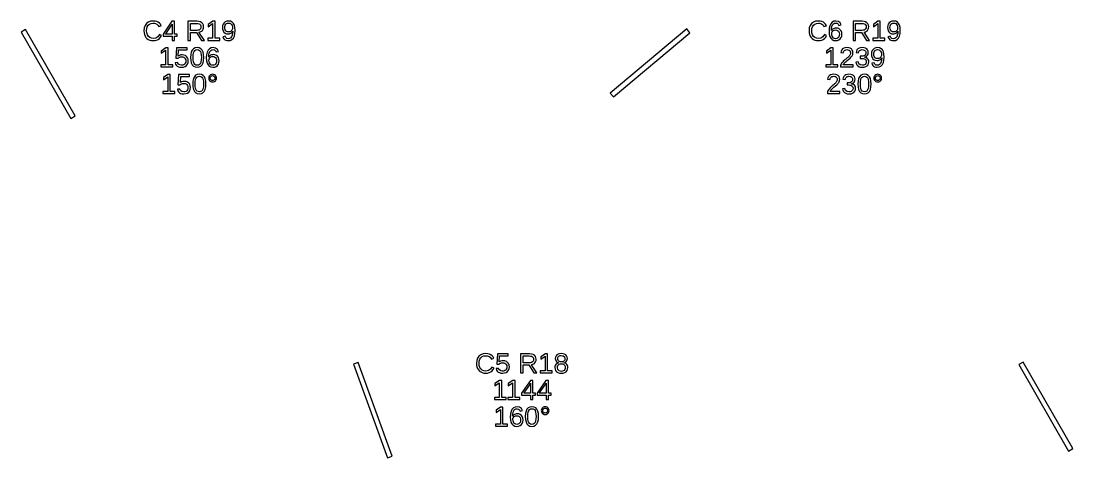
# Model space of a CAD drawing. Extents: x 194 to 2890, y 45 to 1503.
# Drawn here: x 523.4 to 839.6, y 246.6 to 377.9 of the extents above; entities that cross this region are included whole.
import ezdxf

# ---------------------------------------------------------------- set-up
doc = ezdxf.new("R2010")
doc.units = 0
doc.layers.get('0').update_dxf_attribs({"linetype": 'CONTINUOUS'})

msp = doc.modelspace()

# ---------------------------------------------------------------- linework, layer by layer
for points in [[(563.632, 372.093), (564.128, 372.222), (564.578, 372.437), (564.973, 372.734), (565.305, 373.109), (565.573, 373.564), (564.938, 373.881), (564.467, 373.219), (563.864, 372.821), (563.127, 372.689), (562.544, 372.76), (562.047, 372.974), (561.636, 373.33), (561.33, 373.803), (561.146, 374.368), (561.085, 375.024), (561.144, 375.685), (561.32, 376.244), (561.614, 376.703), (562.013, 377.043), (562.507, 377.247), (563.095, 377.315), (563.481, 377.286), (563.83, 377.198), (564.143, 377.051), (564.41, 376.848), (564.624, 376.593), (564.783, 376.286), (565.52, 376.53), (565.291, 376.961), (564.99, 377.315), (564.617, 377.592), (564.174, 377.791), (563.664, 377.91), (563.087, 377.95), (562.277, 377.863), (561.593, 377.604), (561.036, 377.173), (560.625, 376.589), (560.378, 375.873), (560.296, 375.024), (560.332, 374.441), (560.443, 373.913), (560.627, 373.44), (560.882, 373.028), (561.203, 372.685), (561.591, 372.41), (562.039, 372.21), (562.539, 372.09), (563.091, 372.05)], [(569.475, 373.429), (570.281, 373.429), (570.281, 374.007), (569.475, 374.007), (569.475, 377.864), (568.706, 377.864), (566.082, 373.999), (566.082, 373.429), (568.783, 373.429), (568.783, 372.132), (569.475, 372.132)], [(566.757, 374.007), (566.822, 374.089), (567.042, 374.39), (568.511, 376.554), (568.552, 376.618), (568.605, 376.708), (568.669, 376.823), (568.729, 376.932), (568.767, 377.004), (568.783, 377.038), (568.783, 374.007)], [(574.301, 374.512), (576.087, 374.512), (577.576, 372.132), (578.472, 372.132), (576.844, 374.601), (577.249, 374.713), (577.592, 374.896), (577.871, 375.151), (578.078, 375.463), (578.202, 375.821), (578.244, 376.225), (578.185, 376.702), (578.009, 377.104), (577.717, 377.431), (577.316, 377.672), (576.818, 377.816), (576.221, 377.864), (573.524, 377.864), (573.524, 372.132), (574.301, 372.132)], [(574.301, 375.126), (574.301, 377.242), (576.144, 377.242), (576.537, 377.213), (576.863, 377.125), (577.123, 376.979), (577.311, 376.778), (577.425, 376.524), (577.462, 376.217), (577.425, 375.898), (577.313, 375.63), (577.127, 375.413), (576.872, 375.254), (576.555, 375.158), (576.177, 375.126)], [(583.086, 372.754), (581.69, 372.754), (581.69, 377.864), (581.015, 377.864), (579.66, 376.933), (579.66, 376.241), (580.954, 377.165), (580.954, 372.754), (579.493, 372.754), (579.493, 372.132), (583.086, 372.132)], [(586.271, 372.138), (586.783, 372.403), (587.193, 372.844), (587.493, 373.448), (587.673, 374.205), (587.733, 375.114), (587.678, 375.981), (587.514, 376.691), (587.24, 377.242), (586.861, 377.635), (586.378, 377.871), (585.792, 377.95), (585.236, 377.893), (584.768, 377.721), (584.388, 377.435), (584.108, 377.049), (583.94, 376.578), (583.884, 376.021), (583.935, 375.476), (584.09, 375.009), (584.347, 374.618), (584.691, 374.324), (585.103, 374.147), (585.584, 374.089), (585.89, 374.113), (586.179, 374.187), (586.451, 374.31), (586.688, 374.474), (586.874, 374.67), (587.008, 374.898), (586.961, 374.23), (586.84, 373.672), (586.646, 373.226), (586.384, 372.901), (586.059, 372.705), (585.67, 372.64), (585.229, 372.72), (584.907, 372.958), (584.701, 373.356), (584.002, 373.246), (584.144, 372.865), (584.337, 372.56), (584.581, 372.333), (584.881, 372.176), (585.24, 372.082), (585.658, 372.05)], [(585.436, 374.707), (585.161, 374.828), (584.933, 375.03), (584.764, 375.302), (584.662, 375.633), (584.628, 376.021), (584.662, 376.403), (584.764, 376.727), (584.933, 376.996), (585.162, 377.196), (585.44, 377.316), (585.767, 377.356), (586.099, 377.309), (586.382, 377.169), (586.618, 376.935), (586.794, 376.624), (586.9, 376.253), (586.935, 375.822), (586.918, 375.605), (586.866, 375.404), (586.778, 375.22), (586.661, 375.057), (586.518, 374.92), (586.349, 374.811), (586.163, 374.731), (585.966, 374.682), (585.759, 374.666)], [(763.632, 372.093), (764.128, 372.222), (764.578, 372.437), (764.973, 372.734), (765.305, 373.109), (765.573, 373.564), (764.938, 373.881), (764.467, 373.219), (763.864, 372.821), (763.127, 372.689), (762.544, 372.76), (762.047, 372.974), (761.636, 373.33), (761.33, 373.803), (761.146, 374.368), (761.085, 375.024), (761.144, 375.685), (761.32, 376.244), (761.614, 376.703), (762.013, 377.043), (762.507, 377.247), (763.095, 377.315), (763.481, 377.286), (763.83, 377.198), (764.143, 377.051), (764.41, 376.848), (764.624, 376.593), (764.783, 376.286), (765.52, 376.53), (765.291, 376.961), (764.99, 377.315), (764.617, 377.592), (764.174, 377.791), (763.664, 377.91), (763.087, 377.95), (762.277, 377.863), (761.593, 377.604), (761.036, 377.173), (760.625, 376.589), (760.378, 375.873), (760.296, 375.024), (760.332, 374.441), (760.443, 373.913), (760.627, 373.44), (760.882, 373.028), (761.203, 372.685), (761.591, 372.41), (762.039, 372.21), (762.539, 372.09), (763.091, 372.05)], [(768.844, 372.108), (769.296, 372.283), (769.666, 372.575), (769.94, 372.967), (770.104, 373.445), (770.159, 374.007), (770.107, 374.528), (769.952, 374.973), (769.693, 375.342), (769.346, 375.618), (768.926, 375.783), (768.433, 375.838), (768.133, 375.817), (767.857, 375.752), (767.603, 375.645), (767.38, 375.496), (767.193, 375.309), (767.042, 375.081), (767.08, 375.761), (767.195, 376.325), (767.386, 376.772), (767.646, 377.096), (767.97, 377.291), (768.356, 377.356), (768.785, 377.278), (769.099, 377.045), (769.3, 376.656), (770, 376.782), (769.668, 377.431), (769.123, 377.82), (768.364, 377.95), (767.758, 377.861), (767.252, 377.595), (766.847, 377.152), (766.551, 376.544), (766.373, 375.782), (766.314, 374.866), (766.371, 374.022), (766.542, 373.323), (766.826, 372.77), (767.219, 372.37), (767.712, 372.13), (768.307, 372.05)], [(774.301, 374.512), (776.087, 374.512), (777.576, 372.132), (778.472, 372.132), (776.844, 374.601), (777.249, 374.713), (777.592, 374.896), (777.871, 375.151), (778.078, 375.463), (778.202, 375.821), (778.244, 376.225), (778.185, 376.702), (778.009, 377.104), (777.717, 377.431), (777.316, 377.672), (776.818, 377.816), (776.221, 377.864), (773.524, 377.864), (773.524, 372.132), (774.301, 372.132)], [(774.301, 375.126), (774.301, 377.242), (776.144, 377.242), (776.537, 377.213), (776.863, 377.125), (777.123, 376.979), (777.311, 376.778), (777.425, 376.524), (777.462, 376.217), (777.425, 375.898), (777.313, 375.63), (777.127, 375.413), (776.872, 375.254), (776.555, 375.158), (776.177, 375.126)], [(783.086, 372.754), (781.69, 372.754), (781.69, 377.864), (781.015, 377.864), (779.66, 376.933), (779.66, 376.241), (780.954, 377.165), (780.954, 372.754), (779.493, 372.754), (779.493, 372.132), (783.086, 372.132)], [(786.271, 372.138), (786.783, 372.403), (787.193, 372.844), (787.493, 373.448), (787.673, 374.205), (787.733, 375.114), (787.678, 375.981), (787.514, 376.691), (787.24, 377.242), (786.861, 377.635), (786.378, 377.871), (785.792, 377.95), (785.236, 377.893), (784.768, 377.721), (784.388, 377.435), (784.108, 377.049), (783.94, 376.578), (783.884, 376.021), (783.935, 375.476), (784.09, 375.009), (784.347, 374.618), (784.691, 374.324), (785.103, 374.147), (785.584, 374.089), (785.89, 374.113), (786.179, 374.187), (786.451, 374.31), (786.688, 374.474), (786.874, 374.67), (787.008, 374.898), (786.961, 374.23), (786.84, 373.672), (786.646, 373.226), (786.384, 372.901), (786.059, 372.705), (785.67, 372.64), (785.229, 372.72), (784.907, 372.958), (784.701, 373.356), (784.002, 373.246), (784.144, 372.865), (784.337, 372.56), (784.581, 372.333), (784.881, 372.176), (785.24, 372.082), (785.658, 372.05)], [(785.436, 374.707), (785.161, 374.828), (784.933, 375.03), (784.764, 375.302), (784.662, 375.633), (784.628, 376.021), (784.662, 376.403), (784.764, 376.727), (784.933, 376.996), (785.162, 377.196), (785.44, 377.316), (785.767, 377.356), (786.099, 377.309), (786.382, 377.169), (786.618, 376.935), (786.794, 376.624), (786.9, 376.253), (786.935, 375.822), (786.918, 375.605), (786.866, 375.404), (786.778, 375.22), (786.661, 375.057), (786.518, 374.92), (786.349, 374.811), (786.163, 374.731), (785.966, 374.682), (785.759, 374.666)], [(539.65, 349.394), (524.65, 375.375), (523.35, 374.625), (538.35, 348.644)], [(724.482, 374.425), (723.518, 375.575), (700.537, 356.291), (701.501, 355.142)], [(767.962, 372.687), (767.682, 372.828), (767.443, 373.063), (767.261, 373.372), (767.152, 373.734), (767.115, 374.15), (767.15, 374.474), (767.255, 374.749), (767.431, 374.974), (767.663, 375.14), (767.939, 375.239), (768.259, 375.273), (768.595, 375.235), (768.879, 375.122), (769.109, 374.935), (769.278, 374.678), (769.38, 374.358), (769.414, 373.975), (769.381, 373.589), (769.28, 373.263), (769.113, 372.996), (768.887, 372.798), (768.61, 372.68), (768.283, 372.64)], [(568.958, 364.754), (567.563, 364.754), (567.563, 369.864), (566.887, 369.864), (565.532, 368.933), (565.532, 368.241), (566.826, 369.165), (566.826, 364.754), (565.366, 364.754), (565.366, 364.132), (568.958, 364.132)], [(572.207, 364.108), (572.705, 364.282), (573.111, 364.571), (573.41, 364.961), (573.59, 365.437), (573.65, 365.999), (573.594, 366.497), (573.427, 366.929), (573.147, 367.293), (572.774, 367.569), (572.325, 367.734), (571.799, 367.789), (571.352, 367.749), (570.958, 367.627), (570.615, 367.423), (570.724, 369.242), (573.316, 369.242), (573.316, 369.864), (570.057, 369.864), (569.866, 366.78), (570.582, 366.78), (570.753, 366.915), (570.924, 367.021), (571.095, 367.098), (571.27, 367.15), (571.455, 367.181), (571.648, 367.191), (572.002, 367.154), (572.304, 367.043), (572.553, 366.858), (572.74, 366.612), (572.852, 366.321), (572.889, 365.983), (572.852, 365.597), (572.741, 365.271), (572.555, 365.004), (572.304, 364.806), (571.997, 364.688), (571.632, 364.648), (571.073, 364.743), (570.675, 365.026), (570.44, 365.499), (569.699, 365.413), (569.826, 365.006), (570.034, 364.668), (570.322, 364.4), (570.684, 364.206), (571.115, 364.089), (571.615, 364.05)], [(576.913, 364.134), (577.411, 364.387), (577.802, 364.807), (578.084, 365.387), (578.252, 366.118), (578.309, 367), (578.255, 367.894), (578.094, 368.629), (577.827, 369.205), (577.446, 369.619), (576.948, 369.867), (576.331, 369.95), (575.699, 369.868), (575.191, 369.623), (574.808, 369.213), (574.54, 368.64), (574.379, 367.902), (574.326, 367), (574.381, 366.114), (574.546, 365.382), (574.822, 364.803), (575.208, 364.385), (575.703, 364.134), (576.307, 364.05)], [(575.92, 364.711), (575.604, 364.9), (575.365, 365.214), (575.199, 365.664), (575.099, 366.259), (575.066, 367), (575.099, 367.759), (575.197, 368.362), (575.361, 368.806), (575.6, 369.112), (575.923, 369.295), (576.331, 369.356), (576.729, 369.294), (577.045, 369.108), (577.277, 368.798), (577.437, 368.351), (577.532, 367.751), (577.564, 367), (577.531, 366.271), (577.43, 365.68), (577.263, 365.226), (577.024, 364.905), (576.708, 364.712), (576.315, 364.648)], [(581.588, 364.108), (582.041, 364.283), (582.41, 364.575), (582.684, 364.967), (582.848, 365.445), (582.903, 366.007), (582.851, 366.528), (582.696, 366.973), (582.437, 367.342), (582.09, 367.618), (581.67, 367.783), (581.178, 367.838), (580.877, 367.817), (580.601, 367.752), (580.348, 367.645), (580.124, 367.496), (579.937, 367.309), (579.786, 367.081), (579.824, 367.761), (579.939, 368.325), (580.13, 368.772), (580.39, 369.096), (580.714, 369.291), (581.1, 369.356), (581.529, 369.278), (581.843, 369.045), (582.044, 368.656), (582.744, 368.782), (582.412, 369.431), (581.867, 369.82), (581.108, 369.95), (580.502, 369.861), (579.996, 369.595), (579.591, 369.152), (579.295, 368.544), (579.117, 367.782), (579.058, 366.866), (579.115, 366.022), (579.286, 365.323), (579.57, 364.77), (579.963, 364.37), (580.456, 364.13), (581.051, 364.05)], [(580.706, 364.687), (580.426, 364.828), (580.187, 365.063), (580.005, 365.372), (579.896, 365.734), (579.859, 366.15), (579.894, 366.474), (579.999, 366.749), (580.175, 366.974), (580.407, 367.14), (580.683, 367.239), (581.003, 367.273), (581.339, 367.235), (581.623, 367.122), (581.853, 366.935), (582.023, 366.678), (582.124, 366.358), (582.158, 365.975), (582.125, 365.589), (582.024, 365.263), (581.857, 364.996), (581.631, 364.798), (581.354, 364.68), (581.027, 364.64)], [(768.958, 364.754), (767.563, 364.754), (767.563, 369.864), (766.887, 369.864), (765.532, 368.933), (765.532, 368.241), (766.826, 369.165), (766.826, 364.754), (765.366, 364.754), (765.366, 364.132), (768.958, 364.132)], [(773.581, 364.754), (770.59, 364.754), (770.689, 364.946), (770.822, 365.144), (770.989, 365.346), (771.195, 365.559), (771.443, 365.789), (771.733, 366.036), (772.239, 366.457), (772.623, 366.797), (772.885, 367.057), (773.069, 367.277), (773.22, 367.496), (773.339, 367.716), (773.423, 367.936), (773.474, 368.157), (773.491, 368.379), (773.439, 368.843), (773.284, 369.23), (773.025, 369.541), (772.67, 369.768), (772.226, 369.904), (771.693, 369.95), (771.198, 369.905), (770.768, 369.769), (770.401, 369.543), (770.113, 369.24), (769.918, 368.876), (769.817, 368.448), (770.566, 368.379), (770.629, 368.663), (770.747, 368.901), (770.922, 369.093), (771.142, 369.235), (771.399, 369.319), (771.693, 369.348), (771.997, 369.319), (772.253, 369.232), (772.462, 369.087), (772.615, 368.89), (772.708, 368.646), (772.738, 368.355), (772.721, 368.13), (772.667, 367.921), (772.578, 367.728), (772.459, 367.547), (772.319, 367.37), (772.157, 367.199), (771.976, 367.031), (771.781, 366.863), (771.573, 366.695), (771.356, 366.522), (771.139, 366.34), (770.92, 366.148), (770.703, 365.943), (770.494, 365.724), (770.291, 365.488), (770.102, 365.233), (769.933, 364.953), (769.785, 364.648), (769.785, 364.132), (773.581, 364.132)], [(776.899, 364.099), (777.379, 364.244), (777.764, 364.486), (778.044, 364.816), (778.212, 365.225), (778.268, 365.714), (778.228, 366.06), (778.109, 366.363), (777.91, 366.626), (777.64, 366.835), (777.306, 366.978), (776.909, 367.057), (776.909, 367.073), (777.269, 367.179), (777.566, 367.335), (777.802, 367.539), (777.973, 367.791), (778.075, 368.089), (778.109, 368.432), (778.056, 368.875), (777.897, 369.247), (777.631, 369.549), (777.27, 369.772), (776.823, 369.905), (776.291, 369.95), (775.796, 369.906), (775.366, 369.774), (774.999, 369.555), (774.711, 369.258), (774.516, 368.892), (774.415, 368.457), (775.151, 368.4), (775.212, 368.678), (775.328, 368.911), (775.499, 369.099), (775.719, 369.237), (775.98, 369.32), (776.283, 369.348), (776.609, 369.318), (776.877, 369.229), (777.086, 369.081), (777.236, 368.882), (777.327, 368.64), (777.357, 368.355), (777.32, 368.068), (777.209, 367.826), (777.025, 367.629), (776.774, 367.483), (776.463, 367.395), (776.091, 367.366), (775.693, 367.366), (775.693, 366.731), (776.108, 366.731), (776.525, 366.702), (776.872, 366.615), (777.147, 366.469), (777.347, 366.271), (777.467, 366.028), (777.507, 365.739), (777.472, 365.41), (777.367, 365.14), (777.192, 364.929), (776.955, 364.778), (776.666, 364.687), (776.323, 364.656), (775.694, 364.769), (775.278, 365.108), (775.074, 365.674), (774.317, 365.604), (774.429, 365.134), (774.635, 364.746), (774.934, 364.443), (775.319, 364.225), (775.782, 364.094), (776.323, 364.05)], [(781.413, 364.138), (781.925, 364.403), (782.335, 364.844), (782.635, 365.448), (782.814, 366.205), (782.874, 367.114), (782.82, 367.981), (782.655, 368.691), (782.382, 369.242), (782.002, 369.635), (781.519, 369.871), (780.933, 369.95), (780.378, 369.893), (779.91, 369.721), (779.53, 369.435), (779.249, 369.049), (779.081, 368.578), (779.025, 368.021), (779.077, 367.476), (779.231, 367.009), (779.489, 366.618), (779.833, 366.324), (780.245, 366.147), (780.726, 366.089), (781.032, 366.113), (781.321, 366.187), (781.593, 366.31), (781.83, 366.474), (782.016, 366.67), (782.15, 366.898), (782.103, 366.23), (781.982, 365.672), (781.788, 365.226), (781.526, 364.901), (781.2, 364.705), (780.811, 364.64), (780.371, 364.72), (780.048, 364.958), (779.843, 365.356), (779.143, 365.246), (779.285, 364.865), (779.479, 364.56), (779.723, 364.333), (780.022, 364.176), (780.381, 364.082), (780.799, 364.05)], [(780.578, 366.707), (780.302, 366.828), (780.075, 367.03), (779.905, 367.302), (779.804, 367.633), (779.77, 368.021), (779.804, 368.403), (779.905, 368.727), (780.075, 368.996), (780.303, 369.196), (780.581, 369.316), (780.909, 369.356), (781.24, 369.309), (781.524, 369.169), (781.759, 368.935), (781.936, 368.624), (782.041, 368.253), (782.077, 367.822), (782.059, 367.605), (782.007, 367.404), (781.92, 367.22), (781.803, 367.057), (781.66, 366.92), (781.491, 366.811), (781.304, 366.731), (781.107, 366.682), (780.901, 366.666)], [(569.609, 356.754), (568.214, 356.754), (568.214, 361.864), (567.538, 361.864), (566.183, 360.933), (566.183, 360.241), (567.477, 361.165), (567.477, 356.754), (566.017, 356.754), (566.017, 356.132), (569.609, 356.132)], [(572.858, 356.108), (573.356, 356.282), (573.762, 356.571), (574.061, 356.961), (574.241, 357.437), (574.301, 357.999), (574.245, 358.497), (574.078, 358.929), (573.798, 359.293), (573.425, 359.569), (572.976, 359.734), (572.45, 359.789), (572.003, 359.749), (571.609, 359.627), (571.266, 359.423), (571.375, 361.242), (573.967, 361.242), (573.967, 361.864), (570.708, 361.864), (570.517, 358.78), (571.233, 358.78), (571.404, 358.915), (571.575, 359.021), (571.746, 359.098), (571.921, 359.15), (572.106, 359.181), (572.299, 359.191), (572.653, 359.154), (572.955, 359.043), (573.204, 358.858), (573.391, 358.612), (573.503, 358.321), (573.54, 357.983), (573.503, 357.597), (573.392, 357.271), (573.206, 357.004), (572.955, 356.806), (572.648, 356.688), (572.283, 356.648), (571.724, 356.743), (571.326, 357.026), (571.091, 357.499), (570.35, 357.413), (570.477, 357.006), (570.685, 356.668), (570.973, 356.4), (571.335, 356.206), (571.766, 356.089), (572.266, 356.05)], [(577.564, 356.134), (578.062, 356.387), (578.453, 356.807), (578.735, 357.387), (578.904, 358.118), (578.96, 359), (578.906, 359.894), (578.746, 360.629), (578.478, 361.205), (578.097, 361.619), (577.599, 361.867), (576.982, 361.95), (576.35, 361.868), (575.842, 361.623), (575.459, 361.213), (575.191, 360.64), (575.03, 359.902), (574.977, 359), (575.032, 358.114), (575.197, 357.382), (575.473, 356.803), (575.859, 356.385), (576.354, 356.134), (576.958, 356.05)], [(576.571, 356.711), (576.255, 356.9), (576.016, 357.214), (575.85, 357.664), (575.75, 358.259), (575.717, 359), (575.75, 359.759), (575.848, 360.362), (576.012, 360.806), (576.251, 361.112), (576.574, 361.295), (576.982, 361.356), (577.38, 361.294), (577.696, 361.108), (577.928, 360.798), (578.088, 360.351), (578.183, 359.751), (578.215, 359), (578.182, 358.271), (578.081, 357.68), (577.914, 357.226), (577.675, 356.905), (577.359, 356.712), (576.966, 356.648)], [(581.255, 359.668), (581.529, 359.781), (581.774, 359.968), (581.965, 360.21), (582.079, 360.484), (582.117, 360.79), (582.08, 361.097), (581.966, 361.371), (581.778, 361.612), (581.535, 361.8), (581.259, 361.912), (580.95, 361.95), (580.641, 361.912), (580.365, 361.798), (580.122, 361.608), (579.933, 361.365), (579.82, 361.093), (579.782, 360.79), (579.82, 360.488), (579.935, 360.215), (580.126, 359.972), (580.37, 359.783), (580.645, 359.669), (580.95, 359.631)], [(580.761, 360.082), (580.591, 360.154), (580.439, 360.274), (580.32, 360.427), (580.249, 360.599), (580.226, 360.79), (580.249, 360.981), (580.319, 361.154), (580.435, 361.307), (580.585, 361.427), (580.757, 361.499), (580.95, 361.523), (581.143, 361.499), (581.314, 361.429), (581.464, 361.311), (581.581, 361.159), (581.651, 360.986), (581.674, 360.79), (581.65, 360.597), (581.58, 360.424), (581.462, 360.271), (581.311, 360.153), (581.14, 360.082), (580.95, 360.058)], [(769.597, 356.754), (766.607, 356.754), (766.705, 356.946), (766.838, 357.144), (767.005, 357.346), (767.211, 357.559), (767.459, 357.789), (767.75, 358.036), (768.256, 358.457), (768.64, 358.797), (768.901, 359.057), (769.086, 359.277), (769.237, 359.496), (769.355, 359.716), (769.44, 359.936), (769.491, 360.157), (769.508, 360.379), (769.456, 360.843), (769.301, 361.23), (769.042, 361.541), (768.687, 361.768), (768.242, 361.904), (767.709, 361.95), (767.215, 361.905), (766.784, 361.769), (766.417, 361.543), (766.129, 361.24), (765.935, 360.876), (765.833, 360.448), (766.582, 360.379), (766.645, 360.663), (766.764, 360.901), (766.938, 361.093), (767.159, 361.235), (767.416, 361.319), (767.709, 361.348), (768.013, 361.319), (768.27, 361.232), (768.478, 361.087), (768.632, 360.89), (768.724, 360.646), (768.755, 360.355), (768.737, 360.13), (768.683, 359.921), (768.594, 359.728), (768.476, 359.547), (768.336, 359.37), (768.173, 359.199), (767.992, 359.031), (767.798, 358.863), (767.589, 358.695), (767.373, 358.522), (767.155, 358.34), (766.936, 358.148), (766.72, 357.943), (766.51, 357.724), (766.307, 357.488), (766.118, 357.233), (765.949, 356.953), (765.801, 356.648), (765.801, 356.132), (769.597, 356.132)], [(772.916, 356.099), (773.396, 356.244), (773.78, 356.486), (774.06, 356.816), (774.228, 357.225), (774.285, 357.714), (774.245, 358.06), (774.125, 358.363), (773.926, 358.626), (773.656, 358.835), (773.323, 358.978), (772.926, 359.057), (772.926, 359.073), (773.285, 359.179), (773.583, 359.335), (773.819, 359.539), (773.989, 359.791), (774.092, 360.089), (774.126, 360.432), (774.073, 360.875), (773.913, 361.247), (773.648, 361.549), (773.286, 361.772), (772.839, 361.905), (772.307, 361.95), (771.813, 361.906), (771.382, 361.774), (771.015, 361.555), (770.727, 361.258), (770.533, 360.892), (770.431, 360.457), (771.168, 360.4), (771.228, 360.678), (771.344, 360.911), (771.516, 361.099), (771.736, 361.237), (771.997, 361.32), (772.299, 361.348), (772.625, 361.318), (772.893, 361.229), (773.103, 361.081), (773.253, 360.882), (773.343, 360.64), (773.373, 360.355), (773.336, 360.068), (773.226, 359.826), (773.042, 359.629), (772.79, 359.483), (772.479, 359.395), (772.108, 359.366), (771.709, 359.366), (771.709, 358.731), (772.124, 358.731), (772.542, 358.702), (772.888, 358.615), (773.164, 358.469), (773.364, 358.271), (773.484, 358.028), (773.524, 357.739), (773.489, 357.41), (773.384, 357.14), (773.208, 356.929), (772.972, 356.778), (772.682, 356.687), (772.34, 356.656), (771.711, 356.769), (771.295, 357.108), (771.091, 357.674), (770.334, 357.604), (770.446, 357.134), (770.651, 356.746), (770.95, 356.443), (771.335, 356.225), (771.798, 356.094), (772.34, 356.05)], [(777.564, 356.134), (778.062, 356.387), (778.453, 356.807), (778.735, 357.387), (778.904, 358.118), (778.96, 359), (778.906, 359.894), (778.746, 360.629), (778.478, 361.205), (778.097, 361.619), (777.599, 361.867), (776.982, 361.95), (776.35, 361.868), (775.842, 361.623), (775.459, 361.213), (775.191, 360.64), (775.03, 359.902), (774.977, 359), (775.032, 358.114), (775.197, 357.382), (775.473, 356.803), (775.859, 356.385), (776.354, 356.134), (776.958, 356.05)], [(776.571, 356.711), (776.255, 356.9), (776.016, 357.214), (775.85, 357.664), (775.75, 358.259), (775.717, 359), (775.75, 359.759), (775.848, 360.362), (776.012, 360.806), (776.251, 361.112), (776.574, 361.295), (776.982, 361.356), (777.38, 361.294), (777.696, 361.108), (777.928, 360.798), (778.088, 360.351), (778.183, 359.751), (778.215, 359), (778.182, 358.271), (778.081, 357.68), (777.914, 357.226), (777.675, 356.905), (777.359, 356.712), (776.966, 356.648)], [(781.255, 359.668), (781.529, 359.781), (781.774, 359.968), (781.965, 360.21), (782.079, 360.484), (782.117, 360.79), (782.08, 361.097), (781.966, 361.371), (781.778, 361.612), (781.535, 361.8), (781.259, 361.912), (780.95, 361.95), (780.641, 361.912), (780.365, 361.798), (780.122, 361.608), (779.933, 361.365), (779.82, 361.093), (779.782, 360.79), (779.82, 360.488), (779.935, 360.215), (780.126, 359.972), (780.37, 359.783), (780.645, 359.669), (780.95, 359.631)], [(780.761, 360.082), (780.591, 360.154), (780.439, 360.274), (780.32, 360.427), (780.249, 360.599), (780.226, 360.79), (780.249, 360.981), (780.319, 361.154), (780.435, 361.307), (780.585, 361.427), (780.757, 361.499), (780.95, 361.523), (781.143, 361.499), (781.314, 361.429), (781.464, 361.311), (781.581, 361.159), (781.651, 360.986), (781.674, 360.79), (781.65, 360.597), (781.58, 360.424), (781.462, 360.271), (781.311, 360.153), (781.14, 360.082), (780.95, 360.058)], [(634.965, 247.066), (624.705, 275.257), (623.295, 274.743), (633.556, 246.553)], [(663.632, 272.093), (664.128, 272.222), (664.578, 272.437), (664.973, 272.734), (665.305, 273.109), (665.573, 273.564), (664.938, 273.881), (664.467, 273.219), (663.864, 272.821), (663.127, 272.689), (662.544, 272.76), (662.047, 272.974), (661.636, 273.33), (661.33, 273.803), (661.146, 274.368), (661.085, 275.024), (661.144, 275.685), (661.32, 276.244), (661.614, 276.703), (662.013, 277.043), (662.507, 277.247), (663.095, 277.315), (663.481, 277.286), (663.83, 277.198), (664.143, 277.051), (664.41, 276.848), (664.624, 276.593), (664.783, 276.286), (665.52, 276.53), (665.291, 276.961), (664.99, 277.315), (664.617, 277.592), (664.174, 277.791), (663.664, 277.91), (663.087, 277.95), (662.277, 277.863), (661.593, 277.604), (661.036, 277.173), (660.625, 276.589), (660.378, 275.873), (660.296, 275.024), (660.332, 274.441), (660.443, 273.913), (660.627, 273.44), (660.882, 273.028), (661.203, 272.685), (661.591, 272.41), (662.039, 272.21), (662.539, 272.09), (663.091, 272.05)], [(668.732, 272.108), (669.23, 272.282), (669.636, 272.571), (669.935, 272.961), (670.115, 273.437), (670.175, 273.999), (670.119, 274.497), (669.952, 274.929), (669.672, 275.293), (669.299, 275.569), (668.85, 275.734), (668.324, 275.789), (667.877, 275.749), (667.483, 275.627), (667.14, 275.423), (667.249, 277.242), (669.841, 277.242), (669.841, 277.864), (666.582, 277.864), (666.391, 274.78), (667.107, 274.78), (667.278, 274.915), (667.449, 275.021), (667.62, 275.098), (667.795, 275.15), (667.98, 275.181), (668.173, 275.191), (668.527, 275.154), (668.829, 275.043), (669.078, 274.858), (669.265, 274.612), (669.377, 274.321), (669.414, 273.983), (669.377, 273.597), (669.266, 273.271), (669.08, 273.004), (668.829, 272.806), (668.522, 272.688), (668.157, 272.648), (667.598, 272.743), (667.2, 273.026), (666.965, 273.499), (666.224, 273.413), (666.351, 273.006), (666.559, 272.668), (666.847, 272.4), (667.209, 272.206), (667.64, 272.089), (668.14, 272.05)], [(674.301, 274.512), (676.087, 274.512), (677.576, 272.132), (678.472, 272.132), (676.844, 274.601), (677.249, 274.713), (677.592, 274.896), (677.871, 275.151), (678.078, 275.463), (678.202, 275.821), (678.244, 276.225), (678.185, 276.702), (678.009, 277.104), (677.717, 277.431), (677.316, 277.672), (676.818, 277.816), (676.221, 277.864), (673.524, 277.864), (673.524, 272.132), (674.301, 272.132)], [(674.301, 275.126), (674.301, 277.242), (676.144, 277.242), (676.537, 277.213), (676.863, 277.125), (677.123, 276.979), (677.311, 276.778), (677.425, 276.524), (677.462, 276.217), (677.425, 275.898), (677.313, 275.63), (677.127, 275.413), (676.872, 275.254), (676.555, 275.158), (676.177, 275.126)], [(683.086, 272.754), (681.69, 272.754), (681.69, 277.864), (681.015, 277.864), (679.66, 276.933), (679.66, 276.241), (680.954, 277.165), (680.954, 272.754), (679.493, 272.754), (679.493, 272.132), (683.086, 272.132)], [(686.393, 272.099), (686.875, 272.247), (687.261, 272.494), (687.541, 272.828), (687.709, 273.24), (687.765, 273.731), (687.731, 274.087), (687.63, 274.401), (687.46, 274.672), (687.229, 274.892), (686.945, 275.047), (686.606, 275.138), (686.606, 275.155), (686.898, 275.247), (687.146, 275.401), (687.35, 275.614), (687.502, 275.873), (687.592, 276.159), (687.623, 276.473), (687.568, 276.895), (687.405, 277.254), (687.132, 277.551), (686.766, 277.773), (686.321, 277.906), (685.796, 277.95), (685.283, 277.905), (684.844, 277.769), (684.48, 277.543), (684.207, 277.244), (684.044, 276.89), (683.989, 276.481), (684.019, 276.167), (684.11, 275.881), (684.26, 275.623), (684.462, 275.407), (684.708, 275.248), (684.998, 275.146), (684.998, 275.13), (684.685, 275.043), (684.411, 274.888), (684.177, 274.666), (683.998, 274.391), (683.891, 274.077), (683.855, 273.722), (683.913, 273.229), (684.086, 272.816), (684.374, 272.486), (684.764, 272.244), (685.244, 272.099), (685.812, 272.05)], [(685.491, 275.452), (685.228, 275.538), (685.017, 275.681), (684.862, 275.88), (684.769, 276.13), (684.738, 276.432), (684.768, 276.728), (684.858, 276.971), (685.009, 277.16), (685.216, 277.296), (685.479, 277.377), (685.796, 277.405), (686.388, 277.297), (686.743, 276.972), (686.862, 276.432), (686.832, 276.11), (686.742, 275.853), (686.591, 275.661), (686.384, 275.529), (686.121, 275.45), (685.804, 275.423)], [(839.65, 249.394), (824.65, 275.375), (823.35, 274.625), (838.35, 248.644)], [(685.149, 272.731), (684.746, 273.126), (684.612, 273.783), (684.647, 274.098), (684.751, 274.365), (684.925, 274.583), (685.161, 274.745), (685.451, 274.842), (685.796, 274.874), (686.15, 274.844), (686.447, 274.754), (686.687, 274.603), (686.863, 274.394), (686.969, 274.126), (687.004, 273.8), (686.972, 273.42), (686.874, 273.115), (686.711, 272.886), (686.482, 272.727), (686.185, 272.631), (685.82, 272.599)], [(669.268, 264.756), (667.872, 264.756), (667.872, 269.866), (667.197, 269.866), (665.842, 268.935), (665.842, 268.243), (667.135, 269.166), (667.135, 264.756), (665.675, 264.756), (665.675, 264.133), (669.268, 264.133)], [(673.284, 264.756), (671.888, 264.756), (671.888, 269.866), (671.213, 269.866), (669.858, 268.935), (669.858, 268.243), (671.152, 269.166), (671.152, 264.756), (669.691, 264.756), (669.691, 264.133), (673.284, 264.133)], [(677.275, 265.431), (678.081, 265.431), (678.081, 266.009), (677.275, 266.009), (677.275, 269.866), (676.506, 269.866), (673.882, 266.001), (673.882, 265.431), (676.584, 265.431), (676.584, 264.133), (677.275, 264.133)], [(674.557, 266.009), (674.622, 266.091), (674.842, 266.392), (676.311, 268.556), (676.352, 268.62), (676.405, 268.71), (676.47, 268.825), (676.529, 268.934), (676.567, 269.006), (676.584, 269.04), (676.584, 266.009)], [(681.91, 265.431), (682.716, 265.431), (682.716, 266.009), (681.91, 266.009), (681.91, 269.866), (681.141, 269.866), (678.517, 266.001), (678.517, 265.431), (681.218, 265.431), (681.218, 264.133), (681.91, 264.133)], [(679.192, 266.009), (679.257, 266.091), (679.477, 266.392), (680.946, 268.556), (680.987, 268.62), (681.04, 268.71), (681.104, 268.825), (681.164, 268.934), (681.202, 269.006), (681.218, 269.04), (681.218, 266.009)], [(669.609, 256.754), (668.214, 256.754), (668.214, 261.864), (667.538, 261.864), (666.183, 260.933), (666.183, 260.241), (667.477, 261.165), (667.477, 256.754), (666.017, 256.754), (666.017, 256.132), (669.609, 256.132)], [(672.969, 256.108), (673.422, 256.283), (673.792, 256.575), (674.066, 256.967), (674.23, 257.445), (674.285, 258.007), (674.233, 258.528), (674.077, 258.973), (673.819, 259.342), (673.472, 259.618), (673.052, 259.783), (672.559, 259.838), (672.259, 259.817), (671.983, 259.752), (671.729, 259.645), (671.506, 259.496), (671.319, 259.309), (671.168, 259.081), (671.206, 259.761), (671.321, 260.325), (671.512, 260.772), (671.772, 261.096), (672.096, 261.291), (672.482, 261.356), (672.911, 261.278), (673.225, 261.045), (673.426, 260.656), (674.126, 260.782), (673.794, 261.431), (673.249, 261.82), (672.49, 261.95), (671.884, 261.861), (671.378, 261.595), (670.973, 261.152), (670.677, 260.544), (670.499, 259.782), (670.44, 258.866), (670.497, 258.022), (670.667, 257.323), (670.952, 256.77), (671.345, 256.37), (671.838, 256.13), (672.433, 256.05)], [(677.564, 256.134), (678.062, 256.387), (678.453, 256.807), (678.735, 257.387), (678.904, 258.118), (678.96, 259), (678.906, 259.894), (678.746, 260.629), (678.478, 261.205), (678.097, 261.619), (677.599, 261.867), (676.982, 261.95), (676.35, 261.868), (675.842, 261.623), (675.459, 261.213), (675.191, 260.64), (675.03, 259.902), (674.977, 259), (675.032, 258.114), (675.197, 257.382), (675.473, 256.803), (675.859, 256.385), (676.354, 256.134), (676.958, 256.05)], [(676.571, 256.711), (676.255, 256.9), (676.016, 257.214), (675.85, 257.664), (675.75, 258.259), (675.717, 259), (675.75, 259.759), (675.848, 260.362), (676.012, 260.806), (676.251, 261.112), (676.574, 261.295), (676.982, 261.356), (677.38, 261.294), (677.696, 261.108), (677.928, 260.798), (678.088, 260.351), (678.183, 259.751), (678.215, 259), (678.182, 258.271), (678.081, 257.68), (677.914, 257.226), (677.675, 256.905), (677.359, 256.712), (676.966, 256.648)], [(681.255, 259.668), (681.529, 259.781), (681.774, 259.968), (681.965, 260.21), (682.079, 260.484), (682.117, 260.79), (682.08, 261.097), (681.966, 261.371), (681.778, 261.612), (681.535, 261.8), (681.259, 261.912), (680.95, 261.95), (680.641, 261.912), (680.365, 261.798), (680.122, 261.608), (679.933, 261.365), (679.82, 261.093), (679.782, 260.79), (679.82, 260.488), (679.935, 260.215), (680.126, 259.972), (680.37, 259.783), (680.645, 259.669), (680.95, 259.631)], [(680.761, 260.082), (680.591, 260.154), (680.439, 260.274), (680.32, 260.427), (680.249, 260.599), (680.226, 260.79), (680.249, 260.981), (680.319, 261.154), (680.435, 261.307), (680.585, 261.427), (680.757, 261.499), (680.95, 261.523), (681.143, 261.499), (681.314, 261.429), (681.464, 261.311), (681.581, 261.159), (681.651, 260.986), (681.674, 260.79), (681.65, 260.597), (681.58, 260.424), (681.462, 260.271), (681.311, 260.153), (681.14, 260.082), (680.95, 260.058)], [(672.088, 256.687), (671.808, 256.828), (671.569, 257.063), (671.387, 257.372), (671.278, 257.734), (671.241, 258.15), (671.276, 258.474), (671.381, 258.749), (671.556, 258.974), (671.789, 259.14), (672.065, 259.239), (672.384, 259.273), (672.721, 259.235), (673.005, 259.122), (673.235, 258.935), (673.404, 258.678), (673.506, 258.358), (673.54, 257.975), (673.507, 257.589), (673.406, 257.263), (673.239, 256.996), (673.013, 256.798), (672.736, 256.68), (672.409, 256.64)]]:
    msp.add_lwpolyline(points, close=True)

doc.saveas('drawing.dxf')
